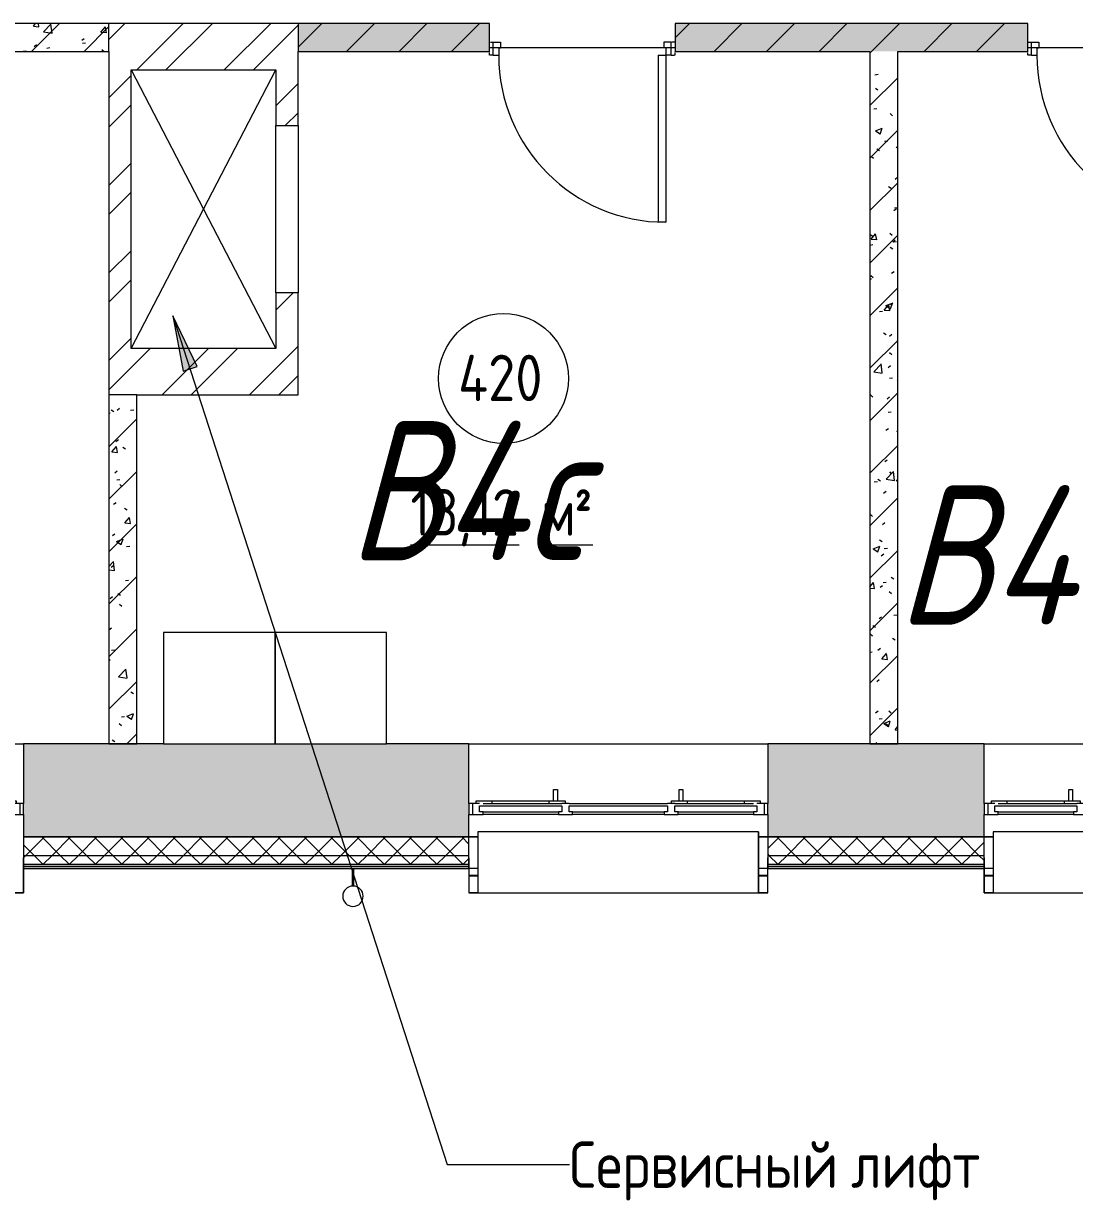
# Model space of a CAD drawing. Header units: millimetres. Extents: x -515342 to 330399, y -224905 to 507333.
# Drawn here: x -315192 to -309530, y 376351 to 382689 of the extents above; entities that cross this region are included whole.
import ezdxf

# ---------------------------------------------------------------- set-up
doc = ezdxf.new("R2010")
doc.units = ezdxf.units.MM
doc.linetypes.add('ASVP_Невидимые', pattern=[5, 3, -2])
doc.layers.get('0').update_dxf_attribs({"lineweight": 0})
for name, color, linetype, lineweight in [('_ Окна', 7, 'Continuous', 0), ('Аннотация', 7, 'Continuous', 0), ('Витраж', 7, 'Continuous', 0), ('Двери', 7, 'Continuous', 0), ('Линии', 7, 'Continuous', 0), ('Марки помещений', 7, 'Continuous', 0), ('Мебель', 7, 'Continuous', 0), ('Обобщенные модели', 7, 'Continuous', 0), ('Окна', 7, 'Continuous', 0), ('Перекрытие', 7, 'Continuous', 0), ('Стены внутренние', 7, 'Continuous', 0), ('Стены наружные', 7, 'Continuous', 0), ('Стены несущие', 7, 'Continuous', 0), ('Стены отделка', 7, 'Continuous', 0), ('Стены перегородки', 7, 'Continuous', 0), ('Стены штриховка', 7, 'Continuous', 0), ('экспертиза категории', 1, 'Continuous', 0)]:
    doc.layers.add(name, color=color, linetype=linetype, lineweight=lineweight)
doc.styles.add('GOST Common_1', font='', dxfattribs={"width": 0.9, "height": 250})
doc.styles.add('GOST Common_2', font='', dxfattribs={"width": 0.9, "height": 250})
doc.styles.add('mytext', font='isocpeur.ttf', dxfattribs={"width": 0.8, "oblique": 14.999978})
doc.styles.get('GOST Common_1').set_extended_font_data('GOST Common')
doc.styles.get('GOST Common_2').set_extended_font_data('GOST Common')
pattern_1 = [(45, (0, 0), (-70.71068, 70.71068), []), (135, (0, 0), (-70.71068, -70.71068), [])]
pattern_2 = [(45, (-374461.89, 375834.49), (-141.42136, 141.42136), [])]
pattern_3 = [(50, (-374461.9, 375834.5), (364.3679, -31.8783), [38.1, -419.1]), (355, (-374461.9, 375834.5), (-70.4859, 382.1133), [30.48, -335.28]), (100.451, (-374431.53, 375831.83), (293.885, 350.2334), [32.38, -356.18]), (46.184, (-374461.9, 375936.1), (542.1585, -84.0858), [57.15, -628.65]), (96.636, (-374416.7, 375929.1), (474.805, 494.8554), [48.57, -534.27]), (351.184, (-374461.9, 375936.1), (474.81, 494.85), [45.72, -502.92]), (21, (-374411.1, 375910.7), (303.2285, -204.5305), [38.1, -419.1]), (326, (-374411.1, 375910.7), (123.6039, 368.376), [30.48, -335.28]), (71.451, (-374385.82, 375893.64), (426.8341, 163.8427), [32.38, -356.18]), (37.5, (-374461.89, 375834.49), (6.17665, 169.11015), [16.764, -314.452, 16.764, -323.596, -336.55]), (37.5, (-374461.89, 375834.49), (6.17665, 169.11015), [-671.576, 16.764, -319.786]), (7.5, (-374461.89, 375834.49), (133.63888, 200.3615), [16.764, -177.292, 16.764, -306.832, -128.27]), (7.5, (-374461.89, 375834.49), (133.63888, 200.3615), [-517.652, 16.764, -111.506]), (327.5, (-374575.17, 375834.49), (271.18182, -11.45836), [16.764, -110.236, 16.764, -379.476, -525.78]), (327.5, (-374575.17, 375834.49), (271.18182, -11.45836), [-523.24, 16.764, -509.016]), (317.5, (-374625.97, 375834.5), (296.2585, 50.85285), [16.764, -148.336, 16.764, -246.38, -373.38]), (317.5, (-374625.97, 375834.5), (296.2585, 50.85285), [-428.244, 16.764, -356.616])]
pattern_4 = [(45, (-374461.9, 375834.5), (-235.7317, 235.7317), []), (45, (-374304.74, 375834.5), (-235.7317, 235.7317), [])]

# ---------------------------------------------------------------- blocks, each defined once
blk = doc.blocks.new('Окно_ПВХ_3Створки_1Фрамуга-верх - АР_Окно_ОП_1820_h_х1570_3ст2фр-в-9695280-О_АР_П_4__10_050_План 4 этажа')
at = {"layer": '_ Окна'}
for p, q in [((-729, 130), (-805, 130)), ((-805, 130), (-805, 70)), ((-785, 70), (-785, 130)), ((-729, 116), (-729, 130)), ((-247, 130), (-323, 130)), ((-323, 130), (-323, 116)), ((-247, 116), (-247, 130)), ((323, 130), (247, 130)), ((247, 130), (247, 116)), ((323, 116), (323, 130)), ((729, 130), (729, 116)), ((805, 130), (729, 130)), ((785, 70), (785, 130)), ((805, 70), (805, 130)), ((-805, 70), (-747, 70)), ((-765, 56), (-765, 70)), ((-747, 84), (-747, 116)), ((-747, 116), (-729, 116)), ((-305, 84), (-747, 84)), ((-323, 116), (-729, 116)), ((-680, 70), (-680, 56)), ((-372, 70), (-372, 56)), ((-323, 116), (-305, 116)), ((-305, 116), (-305, 84)), ((-305, 70), (-265, 70)), ((-287, 70), (-287, 56)), ((-265, 84), (-265, 116)), ((-265, 116), (-247, 116)), ((265, 84), (-265, 84)), ((247, 116), (-247, 116)), ((247, 116), (265, 116)), ((265, 116), (265, 84)), ((265, 70), (305, 70)), ((287, 56), (287, 70)), ((305, 84), (305, 116)), ((305, 116), (323, 116)), ((747, 84), (305, 84)), ((729, 116), (323, 116)), ((372, 70), (372, 56)), ((680, 70), (680, 56)), ((729, 116), (747, 116)), ((747, 116), (747, 84)), ((747, 70), (805, 70)), ((765, 70), (765, 56)), ((-680, 56), (-765, 56)), ((-287, 56), (-372, 56)), ((372, 56), (287, 56)), ((765, 56), (680, 56))]:
    blk.add_line(p, q, dxfattribs=at)
at = {"layer": 'Окна'}
for p, q in [((-729, 130), (-323, 130)), ((-247, 130), (247, 130)), ((323, 130), (729, 130)), ((-305, 70), (-729, 70)), ((265, 70), (-265, 70)), ((729, 70), (305, 70)), ((-372, 56), (-680, 56)), ((-348.5, -4), (-348.5, 56)), ((-328.5, 56), (-328.5, -4)), ((328.5, -4), (328.5, 56)), ((348.5, 56), (348.5, -4)), ((680, 56), (372, 56)), ((-328.5, -4), (-348.5, -4)), ((348.5, -4), (328.5, -4))]:
    blk.add_line(p, q, dxfattribs=at)
blk = doc.blocks.new('Окно_ПВХ_3Створки_1Фрамуга-верх - АР_Окно_ОП_1820_h_х2370_3ст2фр-в-V4-О_АР_П_4__10_050_План 4 этажа')
at = {"layer": '_ Окна'}
for p, q in [((-1129, 130), (-1205, 130)), ((-1205, 130), (-1205, 70)), ((-1185, 70), (-1185, 130)), ((-1129, 116), (-1129, 130)), ((-647, 130), (-723, 130)), ((-723, 130), (-723, 116)), ((-647, 116), (-647, 130)), ((723, 130), (647, 130)), ((647, 130), (647, 116)), ((723, 116), (723, 130)), ((1129, 130), (1129, 116)), ((1205, 130), (1129, 130)), ((1185, 70), (1185, 130)), ((1205, 70), (1205, 130)), ((-1205, 70), (-1147, 70)), ((-1165, 56), (-1165, 70)), ((-1147, 84), (-1147, 116)), ((-1147, 116), (-1129, 116)), ((-705, 84), (-1147, 84)), ((-723, 116), (-1129, 116)), ((-1080, 70), (-1080, 56)), ((-772, 70), (-772, 56)), ((-723, 116), (-705, 116)), ((-705, 116), (-705, 84)), ((-705, 70), (-665, 70)), ((-687, 70), (-687, 56)), ((-665, 84), (-665, 116)), ((-665, 116), (-647, 116)), ((664.5, 84), (-665, 84)), ((647, 116), (-647, 116)), ((647, 116), (665, 116)), ((665, 116), (665, 84)), ((665, 70), (705, 70)), ((687, 56), (687, 70)), ((705, 84), (705, 116)), ((705, 116), (723, 116)), ((1147, 84), (705, 84)), ((1129, 116), (723, 116)), ((772, 70), (772, 56)), ((1080, 70), (1080, 56)), ((1129, 116), (1147, 116)), ((1147, 116), (1147, 84)), ((1147, 70), (1205, 70)), ((1165, 70), (1165, 56)), ((-1080, 56), (-1165, 56)), ((-687, 56), (-772, 56)), ((772, 56), (687, 56)), ((1165, 56), (1080, 56))]:
    blk.add_line(p, q, dxfattribs=at)
at = {"layer": 'Окна'}
for p, q in [((-1129, 130), (-723, 130)), ((-647, 130), (647, 130)), ((723, 130), (1129, 130)), ((-705, 70), (-1129, 70)), ((664.5, 70), (-665, 70)), ((1129, 70), (705, 70)), ((-772, 56), (-1080, 56)), ((-748.5, -4), (-748.5, 56)), ((-728.5, 56), (-728.5, -4)), ((728.5, -4), (728.5, 56)), ((748.5, 56), (748.5, -4)), ((1080, 56), (772, 56)), ((-728.5, -4), (-748.5, -4)), ((748.5, -4), (728.5, -4))]:
    blk.add_line(p, q, dxfattribs=at)
blk = doc.blocks.new('Прямоугольный импост - АР_Откос_Металлический_50х330 Белый Правый-9899489-О_АР_П_4__10_050_План 4 этажа')
at = {"layer": 'Витраж'}
for p, q in [((-49, -39), (-1, -39)), ((-1, -40), (-49, -40))]:
    blk.add_line(p, q, dxfattribs=at)
blk = doc.blocks.new('Прямоугольный импост - АР_Откос_Металлический_50х330 Коричневый Правый-9899914-О_АР_П_4__10_050_План 4 этажа')
at = {"layer": 'Витраж'}
for p, q in [((-49, -39), (-1, -39)), ((-1, -40), (-49, -40))]:
    blk.add_line(p, q, dxfattribs=at)
blk = doc.blocks.new('Прямоугольный импост - АР_Откос_Металлический_50х330 Коричневый Левый-9899768-О_АР_П_4__10_050_План 4 этажа')
at = {"layer": 'Витраж'}
for p, q in [((-1, -39), (-49, -39)), ((-49, -40), (-1, -40))]:
    blk.add_line(p, q, dxfattribs=at)
blk = doc.blocks.new('Прямоугольный импост - АР_Откос_Металлический_50х330 Белый Левый-9898756-О_АР_П_4__10_050_План 4 этажа')
at = {"layer": 'Витраж'}
for p, q in [((34436.9, 2502.5), (32926.9, 2502.5)), ((32926.9, 2172.5), (34436.9, 2172.5))]:
    blk.add_line(p, q, dxfattribs=at)
blk = doc.blocks.new('Прямоугольный импост - АР_Откос_Металлический_50х330 Белый Правый-V9-О_АР_П_4__10_050_План 4 этажа')
at = {"layer": 'Витраж', "lineweight": 18}
for p, q in [((-50, -40), (-50, 290)), ((-50, 290), (-49, 290)), ((-49, 290), (-49, -39)), ((-1, -39), (-1, 150)), ((-1, 150), (0, 150)), ((0, 150), (0, -40)), ((0, -40), (-50, -40)), ((-49, -39), (-1, -39))]:
    blk.add_line(p, q, dxfattribs=at)
blk = doc.blocks.new('Прямоугольный импост - АР_Откос_Металлический_50х330 Белый Левый-V10-О_АР_П_4__10_050_План 4 этажа')
at = {"layer": 'Витраж', "lineweight": 18}
for p, q in [((-50, 290), (-50, -40)), ((-49, 290), (-50, 290)), ((-49, -39), (-49, 290)), ((0, 150), (-1, 150)), ((-1, 150), (-1, -39)), ((0, -40), (0, 150)), ((-50, -40), (0, -40)), ((-1, -39), (-49, -39))]:
    blk.add_line(p, q, dxfattribs=at)
blk = doc.blocks.new('Влж_Водосточная труба_Хомут - Хомут-9753428-О_АР_П_4__10_050_План 4 этажа')
at = {"layer": 'Обобщенные модели'}
for p, q in [((61040, 2304.9), (61040, 2209.7)), ((61040, 2304.9), (61050, 2304.9)), ((61050, 2209.7), (61050, 2304.9))]:
    blk.add_line(p, q, dxfattribs=at)
for start, end in [(0, 180), (180, 360)]:
    blk.add_arc((61045, 2154.9), 55, start, end, dxfattribs=at)
blk.add_open_spline([(61050, 2209.7), (61050, 2209.7), (61049.9, 2209.7), (61049.7, 2209.7), (61049.3, 2209.8), (61048.9, 2209.8), (61048.2, 2209.8), (61047.5, 2209.9), (61046.7, 2209.9), (61045.8, 2209.9), (61045, 2209.9), (61044.2, 2209.9), (61043.5, 2209.9), (61042.7, 2209.9), (61041.8, 2209.8), (61041, 2209.8), (61040.2, 2209.7), (61040, 2209.7), (61040, 2209.7)], degree=3, knots=[0, 0, 0, 0, 0.055556, 0.111111, 0.166667, 0.222222, 0.277778, 0.333333, 0.388889, 0.444444, 0.513889, 0.548611, 0.583333, 0.652778, 0.722222, 0.791667, 0.861111, 1, 1, 1, 1], dxfattribs=at)
blk = doc.blocks.new('СД_Люблино_Фасады_rvt-1-О_АР_П_4__10_050_План 4 этажа')
at = {"layer": 'Стены внутренние'}
h = blk.add_hatch(dxfattribs=at)
h.set_pattern_fill('FP_1', color=256, style=0, pattern_type=2)
h.set_pattern_definition([(45, (0, 0), (-224.5064, 224.5064), []), (45, (224.5, 0), (-224.5064, 224.5064), [396.875, -79.375, 3.353, -76.022])])
h.paths.add_polyline_path([(85325, 2475), (85325, 2975), (84034.6, 2975), (84034.6, 2475), (84733.5, 2475)])
h.paths.add_polyline_path([(82424.6, 2475), (82424.6, 2975), (80024.6, 2975), (80024.6, 2475), (82179, 2475)])
h.paths.add_polyline_path([(77581, 2475), (77614.6, 2475), (77614.6, 2975), (76428.8, 2975), (76428.8, 2475), (76559.2, 2475)])
h.paths.add_polyline_path([(74004.7, 2475), (74018.8, 2475), (74018.8, 2975), (71654.3, 2975), (71654.3, 2475), (73493.8, 2475)])
h.paths.add_polyline_path([(69917.5, 2475), (70044.3, 2475), (70044.3, 2975), (68833.2, 2975), (68833.2, 2475), (69406.6, 2475)])
h.paths.add_polyline_path([(67223.2, 2475), (67223.2, 2975), (66055, 2975), (66055, 2475), (66852.1, 2475)])
h.paths.add_polyline_path([(64445, 2475), (64445, 2975), (63279.5, 2975), (63279.5, 2475), (64297.6, 2475)])
h.paths.add_polyline_path([(61669.5, 2475), (61669.5, 2975), (59270, 2975), (59270, 2475), (61232.2, 2475)])
h.paths.add_polyline_path([(56860, 2475), (56860, 2975), (55705, 2975), (55705, 2475), (56634.1, 2475)])
h.paths.add_polyline_path([(53295, 2475), (53295, 2975), (52107.5, 2975), (52107.5, 2475), (53057.8, 2475)])
h.paths.add_polyline_path([(49481.5, 2475), (49697.5, 2475), (49697.5, 2975), (48505, 2975), (48505, 2475), (48970.6, 2475)])
h.paths.add_polyline_path([(46095, 2475), (46095, 2975), (44880, 2975), (44880, 2475), (45905.2, 2475)])
h.paths.add_polyline_path([(42329, 2475), (42470, 2475), (42470, 2975), (40100.1, 2975), (40100.1, 2475), (41818.1, 2475)])
h.paths.add_polyline_path([(38241.8, 2475), (38490.1, 2475), (38490.1, 2975), (37284.2, 2975), (37284.2, 2475), (37730.9, 2475)])
h.paths.add_polyline_path([(35674.2, 2475), (35674.2, 2975), (34486.9, 2975), (34486.9, 2475), (35177, 2475)])
h.paths.add_polyline_path([(32876.9, 2475), (32876.9, 2975), (31722.6, 2975), (31722.6, 2475), (32621.9, 2475)])
h.paths.add_polyline_path([(30067.4, 2475), (30112.6, 2475), (30112.6, 2975), (27685.9, 2975), (27685.9, 2475), (29556.5, 2475)])
h.paths.add_polyline_path([(25275.9, 2475), (25275.9, 2975), (24073.4, 2975), (24073.4, 2475), (24958.4, 2475)])
h.paths.add_polyline_path([(21382.1, 2475), (21663.4, 2475), (21663.4, 2975), (19290.9, 2975), (19290.9, 2475), (19338.5, 2475)])
h.paths.add_polyline_path([(17680.9, 2475), (17680.9, 2975), (16335, 2975), (16335, 2475), (17294.9, 2475)])
at = {"layer": 'Стены наружные'}
h = blk.add_hatch(dxfattribs=at)
h.set_pattern_fill('FP_2', color=256, style=0, pattern_type=2)
h.set_pattern_definition(pattern_1)
h.paths.add_polyline_path([(59699.5, 2375), (60240, 2375), (60240, 2475), (59270, 2475), (59270, 2375)])
h.paths.add_polyline_path([(56634.1, 2375), (56860, 2375), (56860, 2475), (55705, 2475), (55705, 2375), (56123.2, 2375)])
h.paths.add_polyline_path([(53057.8, 2375), (53295, 2375), (53295, 2475), (52107.5, 2475), (52107.5, 2375), (52546.9, 2375)])
h.paths.add_polyline_path([(49697.5, 2375), (49697.5, 2475), (48505, 2475), (48505, 2375), (49481.5, 2375)])
h.paths.add_polyline_path([(45905.2, 2375), (46095, 2375), (46095, 2475), (44880, 2475), (44880, 2375), (44883.5, 2375)])
h.paths.add_polyline_path([(42470, 2375), (42470, 2475), (41405, 2475), (41405, 2375), (42329, 2375)])
h = blk.add_hatch(dxfattribs=at)
h.set_pattern_fill('FP_2', color=256, style=0, pattern_type=2)
h.set_pattern_definition(pattern_1)
h.paths.add_polyline_path([(77614.6, 2374.9), (77614.6, 2474.9), (76428.8, 2474.9), (76428.8, 2374.9), (77581, 2374.9)])
h.paths.add_polyline_path([(74004.7, 2374.9), (74018.8, 2374.9), (74018.8, 2474.9), (71654.3, 2474.9), (71654.3, 2374.9), (73493.8, 2374.9)])
h.paths.add_polyline_path([(70044.3, 2374.9), (70044.3, 2474.9), (68833.2, 2474.9), (68833.2, 2374.9), (69917.5, 2374.9)])
h.paths.add_polyline_path([(67223.2, 2374.9), (67223.2, 2474.9), (66055, 2474.9), (66055, 2374.9), (66852.1, 2374.9)])
h.paths.add_polyline_path([(64445, 2374.9), (64445, 2474.9), (63279.5, 2474.9), (63279.5, 2374.9), (64297.6, 2374.9)])
h.paths.add_polyline_path([(61232.2, 2374.9), (61669.5, 2374.9), (61669.5, 2474.9), (60240, 2474.9), (60240, 2374.9), (60976.8, 2374.9)])
h = blk.add_hatch(dxfattribs=at)
h.set_pattern_fill('FP_2', color=256, style=0, pattern_type=2)
h.set_pattern_definition(pattern_1)
h.paths.add_polyline_path([(59270, 2325), (60240, 2325), (60240, 2375), (59270, 2375)])
h.paths.add_polyline_path([(56860, 2325), (56860, 2375), (55705, 2375), (55705, 2325), (56634.1, 2325)])
h.paths.add_polyline_path([(53057.8, 2325), (53295, 2325), (53295, 2375), (52107.5, 2375), (52107.5, 2325), (52546.9, 2325)])
h.paths.add_polyline_path([(49481.5, 2325), (49697.5, 2325), (49697.5, 2375), (48505, 2375), (48505, 2325), (48970.6, 2325)])
h.paths.add_polyline_path([(46095, 2325), (46095, 2375), (44880, 2375), (44880, 2325), (45905.2, 2325)])
h.paths.add_polyline_path([(42329, 2325), (42470, 2325), (42470, 2375), (41405, 2375), (41405, 2325), (41818.1, 2325)])
h = blk.add_hatch(dxfattribs=at)
h.set_pattern_fill('FP_2', color=256, style=0, pattern_type=2)
h.set_pattern_definition(pattern_1)
h.paths.add_polyline_path([(77581, 2324.9), (77614.6, 2324.9), (77614.6, 2374.9), (76428.8, 2374.9), (76428.8, 2324.9), (76559.2, 2324.9)])
h.paths.add_polyline_path([(74018.8, 2324.9), (74018.8, 2374.9), (71654.3, 2374.9), (71654.3, 2324.9), (74004.7, 2324.9)])
h.paths.add_polyline_path([(70044.3, 2324.9), (70044.3, 2374.9), (68833.2, 2374.9), (68833.2, 2324.9), (69917.5, 2324.9)])
h.paths.add_polyline_path([(67223.2, 2324.9), (67223.2, 2374.9), (66055, 2374.9), (66055, 2324.9), (66852.1, 2324.9)])
h.paths.add_polyline_path([(64297.6, 2324.9), (64445, 2324.9), (64445, 2374.9), (63279.5, 2374.9), (63279.5, 2324.9)])
h.paths.add_polyline_path([(61669.5, 2324.9), (61669.5, 2374.9), (60240, 2374.9), (60240, 2324.9), (61232.2, 2324.9)])
at = {"layer": 'Стены внутренние'}
for p, q in [((56860, 2975), (59270, 2975)), ((61669.5, 2975), (63279.5, 2975)), ((64445, 2975), (66055, 2975)), ((61718.5, 2475), (61669.5, 2475)), ((63279.5, 2475), (63230.5, 2475)), ((64494, 2475), (64445, 2475)), ((61718.5, 2304.9), (61670.5, 2304.9)), ((63278.5, 2304.9), (63230.5, 2304.9)), ((64494, 2304.9), (64446, 2304.9))]:
    blk.add_line(p, q, dxfattribs=at)
at = {"layer": 'Стены наружные'}
for p, q in [((61669.5, 2474.9), (61718.5, 2474.9)), ((63230.5, 2474.9), (63279.5, 2474.9)), ((64445, 2474.9), (64494, 2474.9))]:
    blk.add_line(p, q, dxfattribs=at)
at = {"layer": 'Стены несущие'}
for p, q in [((60025, 2975), (59270, 2975)), ((59270, 2975), (59270, 2655)), ((61669.5, 2975), (61225, 2975)), ((61669.5, 2655), (61669.5, 2975)), ((64445, 2975), (63279.5, 2975)), ((63279.5, 2975), (63279.5, 2655)), ((64445, 2655), (64445, 2975)), ((59270, 2595), (59270, 2475)), ((61669.5, 2475), (61669.5, 2595)), ((63279.5, 2595), (63279.5, 2475)), ((64445, 2475), (64445, 2595)), ((59270, 2475), (60240, 2475)), ((60240, 2475), (59270, 2475)), ((60240, 2475), (61669.5, 2475)), ((63279.5, 2475), (64445, 2475))]:
    blk.add_line(p, q, dxfattribs=at)
at = {"layer": 'Стены отделка', "lineweight": 9}
for p, q in [((59270, 2475), (59270, 2375)), ((61669.5, 2474.9), (60240, 2474.9)), ((61669.5, 2374.9), (61669.5, 2474.9)), ((64445, 2474.9), (63279.5, 2474.9)), ((63279.5, 2474.9), (63279.5, 2374.9)), ((64445, 2374.9), (64445, 2474.9)), ((59270, 2375), (59270, 2325)), ((61669.5, 2324.9), (61669.5, 2374.9)), ((63279.5, 2374.9), (63279.5, 2324.9)), ((64445, 2324.9), (64445, 2374.9)), ((59270, 2325), (60240, 2325)), ((60325, 2324.9), (59270, 2324.9)), ((59270, 2324.9), (59270, 2314.9)), ((59270, 2314.9), (59270, 2304.9)), ((59270, 2304.9), (60325, 2304.9)), ((60240, 2324.9), (60325, 2324.9)), ((60325, 2304.9), (61040.2, 2304.9)), ((61049.8, 2304.9), (61669.5, 2304.9)), ((61669.5, 2314.9), (61669.5, 2324.9)), ((61669.5, 2304.9), (61669.5, 2314.9)), ((63279.5, 2324.9), (63279.5, 2314.9)), ((63279.5, 2314.9), (63279.5, 2304.9)), ((63279.5, 2304.9), (64445, 2304.9)), ((64445, 2314.9), (64445, 2324.9)), ((64445, 2304.9), (64445, 2314.9))]:
    blk.add_line(p, q, dxfattribs=at)
at = {"layer": 'Стены штриховка'}
for p, q in [((59270, 2375), (60240, 2375)), ((60240, 2374.9), (61669.5, 2374.9)), ((63279.5, 2374.9), (64445, 2374.9)), ((59270, 2314.9), (60325, 2314.9)), ((60325, 2324.9), (61669.5, 2324.9)), ((61669.5, 2324.9), (60325, 2324.9)), ((60325, 2314.9), (61669.5, 2314.9)), ((63279.5, 2324.9), (64445, 2324.9)), ((64445, 2324.9), (63279.5, 2324.9)), ((63279.5, 2314.9), (64445, 2314.9))]:
    blk.add_line(p, q, dxfattribs=at)
at = {"layer": 'Витраж', "lineweight": 9}
for name, p in [('Прямоугольный импост - АР_Откос_Металлический_50х330 Белый Левый-V10-О_АР_П_4__10_050_План 4 этажа', (59270, 2212.4)), ('Прямоугольный импост - АР_Откос_Металлический_50х330 Белый Левый-9898756-О_АР_П_4__10_050_План 4 этажа', (28792.6, -0.1)), ('Прямоугольный импост - АР_Откос_Металлический_50х330 Белый Левый-V10-О_АР_П_4__10_050_План 4 этажа', (63279.5, 2212.4)), ('Прямоугольный импост - АР_Откос_Металлический_50х330 Белый Левый-9898756-О_АР_П_4__10_050_План 4 этажа', (31568.1, -0.1)), ('Прямоугольный импост - АР_Откос_Металлический_50х330 Коричневый Левый-9899768-О_АР_П_4__10_050_План 4 этажа', (63279.5, 2304.9))]:
    blk.add_blockref(name, p, dxfattribs=at)
at = {"layer": 'Витраж', "lineweight": 9, "extrusion": (0, 0, -1)}
for name, p in [('Прямоугольный импост - АР_Откос_Металлический_50х330 Белый Правый-V9-О_АР_П_4__10_050_План 4 этажа', (-61669.5, 2212.4)), ('Прямоугольный импост - АР_Откос_Металлический_50х330 Белый Правый-V9-О_АР_П_4__10_050_План 4 этажа', (-64445, 2212.4)), ('Прямоугольный импост - АР_Откос_Металлический_50х330 Коричневый Правый-9899914-О_АР_П_4__10_050_План 4 этажа', (-61669.5, 2304.9)), ('Прямоугольный импост - АР_Откос_Металлический_50х330 Белый Правый-9899489-О_АР_П_4__10_050_План 4 этажа', (-64445, 2304.9))]:
    blk.add_blockref(name, p, dxfattribs=at)
at = {"layer": 'Обобщенные модели', "lineweight": 9}
blk.add_blockref('Влж_Водосточная труба_Хомут - Хомут-9753428-О_АР_П_4__10_050_План 4 этажа', (0, 0), dxfattribs=at)
at = {"layer": 'Окна', "lineweight": 9, "rotation": 180}
for name, p in [('Окно_ПВХ_3Створки_1Фрамуга-верх - АР_Окно_ОП_1820_h_х2370_3ст2фр-в-V4-О_АР_П_4__10_050_План 4 этажа', (58065, 2725)), ('Окно_ПВХ_3Створки_1Фрамуга-верх - АР_Окно_ОП_1820_h_х1570_3ст2фр-в-9695280-О_АР_П_4__10_050_План 4 этажа', (62474.5, 2725)), ('Окно_ПВХ_3Створки_1Фрамуга-верх - АР_Окно_ОП_1820_h_х1570_3ст2фр-в-9695280-О_АР_П_4__10_050_План 4 этажа', (65250, 2725))]:
    blk.add_blockref(name, p, dxfattribs=at)
blk = doc.blocks.new('Гардероб встроенный - Шкаф для белья-9121781-О_АР_П_4__10_050_План 4 этажа')
at = {"layer": 'Мебель'}
for p, q in [((600, 0), (0, 0)), ((0, 0), (0, -600)), ((600, -600), (600, 0)), ((0, -600), (600, -600))]:
    blk.add_line(p, q, dxfattribs=at)
blk = doc.blocks.new('Дверь_Деревянная_1 полотно - АР_Дверь_Межкомнатная_900х2000h_полотно__Г_Пр-9141869-О_АР_П_4__10_050_План 4 этажа')
at = {"layer": 'Двери', "lineweight": 18}
for p, q in [((-450, 95), (-450, 995)), ((-450, 995), (-410, 995)), ((-410, 95), (-410, 995)), ((-480, 95), (-450, 95)), ((-480, 95), (-480, 25)), ((-450, 55), (-450, 95)), ((-410, 95), (-450, 95)), ((480, 95), (450, 95)), ((450, 55), (450, 95)), ((480, 95), (480, 25)), ((-480, 25), (-440, 25)), ((-450, 55), (-440, 55)), ((-440, 25), (-440, 55)), ((450, 55), (440, 55)), ((440, 25), (440, 55)), ((480, 25), (440, 25))]:
    blk.add_line(p, q, dxfattribs=at)
at = {"layer": 'Двери', "linetype": 'ASVP_Невидимые', "lineweight": 18}
for p, q in [((-500, 95), (-500, 75)), ((-480, 95), (-500, 95)), ((480, 95), (500, 95)), ((500, 95), (500, 75)), ((-500, 25), (-480, 25)), ((500, 25), (480, 25))]:
    blk.add_line(p, q, dxfattribs=at)
at = {"layer": 'Двери', "lineweight": 18}
blk.add_arc((-450, 95), 900, 0, 90, dxfattribs=at)
blk = doc.blocks.new('ASVP_Марка_Помещение_ДваЗначения - Номер Площадь-685795-О_АР_П_4__10_050_План 4 этажа')
at = {"layer": 'Марки помещений'}
blk.add_circle((0, 0), 3.5, dxfattribs=at)

msp = doc.modelspace()

# ---------------------------------------------------------------- hatches: boundary and pattern name
at = {"layer": 'Аннотация'}
msp.add_hatch(color=256, dxfattribs=at).paths.add_polyline_path([(-314386.6602, 381114.8965), (-314331.996, 380817.2864), (-314256.8315, 380841.5754)])
at = {"layer": 'Стены внутренние'}
h = msp.add_hatch(dxfattribs=at)
h.set_pattern_fill('FP_3', color=256, style=0, pattern_type=2)
h.set_pattern_definition(pattern_2)
h.paths.add_polyline_path([(-314731.8897, 382539.4886), (-314731.8897, 382689.4886), (-315781.8897, 382689.4886), (-315781.8897, 382539.4886)])
h.paths.add_polyline_path([(-316881.8897, 382539.4886), (-316881.8897, 382689.4886), (-318016.8897, 382689.4886), (-318016.8897, 382539.4886), (-317316.8763, 382539.4886)])
h = msp.add_hatch(dxfattribs=at)
h.set_pattern_fill('FP_4', color=256, style=0, pattern_type=2)
h.set_pattern_definition(pattern_3)
h.paths.add_polyline_path([(-314731.8897, 382539.4886), (-314731.8897, 382689.4886), (-315781.8897, 382689.4886), (-315781.8897, 382539.4886)])
h.paths.add_polyline_path([(-316881.8897, 382539.4886), (-316881.8897, 382689.4886), (-318016.8897, 382689.4886), (-318016.8897, 382539.4886), (-317316.8763, 382539.4886)])
h = msp.add_hatch(dxfattribs=at)
h.set_pattern_fill('FP_5', color=256, style=0, pattern_type=2)
h.set_pattern_definition(pattern_4)
h.paths.add_polyline_path([(-313831.8897, 382439.4886), (-313831.8897, 382689.4886), (-314731.8897, 382689.4886), (-314731.8897, 382439.4886), (-314251.4857, 382439.4886)])
h = msp.add_hatch(dxfattribs=at)
h.set_pattern_fill('FP_5', color=256, style=0, pattern_type=2)
h.set_pattern_definition(pattern_4)
h.paths.add_polyline_path([(-313831.8897, 380939.4886), (-313711.8897, 380939.4886), (-313711.8897, 381239.4886), (-313831.8897, 381239.4886)])
h.paths.add_polyline_path([(-313711.8897, 382139.4886), (-313711.8897, 382689.4886), (-313831.8897, 382689.4886), (-313831.8897, 382139.4886)])
h = msp.add_hatch(dxfattribs=at)
h.set_pattern_fill('FP_3', color=256, style=0, pattern_type=2)
h.set_pattern_definition(pattern_2)
h.paths.add_polyline_path([(-304131.8897, 382539.4886), (-304131.8897, 382689.4886), (-305031.8897, 382689.4886), (-305031.8897, 382539.4886), (-304281.8897, 382539.4886)])
h.paths.add_polyline_path([(-306131.8897, 382539.4886), (-306131.8897, 382689.4886), (-308781.8897, 382689.4886), (-308781.8897, 382539.4886), (-307098.9075, 382539.4886)])
h.paths.add_polyline_path([(-309781.8897, 382539.4886), (-309781.8897, 382689.4886), (-311681.8897, 382689.4886), (-311681.8897, 382539.4886), (-310164.2982, 382539.4886)])
h.paths.add_polyline_path([(-312681.8897, 382539.4886), (-312681.8897, 382689.4886), (-313711.8897, 382689.4886), (-313711.8897, 382539.4886)])
h = msp.add_hatch(dxfattribs=at)
h.set_pattern_fill('FP_4', color=256, style=0, pattern_type=2)
h.set_pattern_definition(pattern_3)
h.paths.add_polyline_path([(-304131.8897, 382539.4886), (-304131.8897, 382689.4886), (-305031.8897, 382689.4886), (-305031.8897, 382539.4886), (-304281.8897, 382539.4886)])
h.paths.add_polyline_path([(-306131.8897, 382539.4886), (-306131.8897, 382689.4886), (-308781.8897, 382689.4886), (-308781.8897, 382539.4886), (-307098.9075, 382539.4886)])
h.paths.add_polyline_path([(-309781.8897, 382539.4886), (-309781.8897, 382689.4886), (-311681.8897, 382689.4886), (-311681.8897, 382539.4886), (-310164.2982, 382539.4886)])
h.paths.add_polyline_path([(-312681.8897, 382539.4886), (-312681.8897, 382689.4886), (-313711.8897, 382689.4886), (-313711.8897, 382539.4886)])
h = msp.add_hatch(dxfattribs=at)
h.set_pattern_fill('FP_3', color=256, style=0, pattern_type=2)
h.set_pattern_definition(pattern_2)
h.paths.add_polyline_path([(-310481.8897, 378809.4886), (-310481.8897, 382539.4886), (-310631.8897, 382539.4886), (-310631.8897, 378809.4886)])
h = msp.add_hatch(dxfattribs=at)
h.set_pattern_fill('FP_4', color=256, style=0, pattern_type=2)
h.set_pattern_definition(pattern_3)
h.paths.add_polyline_path([(-310481.8897, 378809.4886), (-310481.8897, 382539.4886), (-310631.8897, 382539.4886), (-310631.8897, 378809.4886)])
h = msp.add_hatch(dxfattribs=at)
h.set_pattern_fill('FP_5', color=256, style=0, pattern_type=2)
h.set_pattern_definition(pattern_4)
h.paths.add_polyline_path([(-314731.8897, 380939.4886), (-314611.8897, 380939.4886), (-314611.8897, 382439.4886), (-314731.8897, 382439.4886), (-314731.8897, 381642.978)])
h = msp.add_hatch(dxfattribs=at)
h.set_pattern_fill('FP_5', color=256, style=0, pattern_type=2)
h.set_pattern_definition(pattern_4)
h.paths.add_polyline_path([(-313711.8897, 380689.4886), (-313711.8897, 380939.4886), (-314731.8897, 380939.4886), (-314731.8897, 380689.4886), (-314251.4857, 380689.4886)])
h = msp.add_hatch(dxfattribs=at)
h.set_pattern_fill('FP_3', color=256, style=0, pattern_type=2)
h.set_pattern_definition(pattern_2)
h.paths.add_polyline_path([(-314581.8897, 378809.4886), (-314581.8897, 380689.4886), (-314731.8897, 380689.4886), (-314731.8897, 378809.4886)])
h = msp.add_hatch(dxfattribs=at)
h.set_pattern_fill('FP_4', color=256, style=0, pattern_type=2)
h.set_pattern_definition(pattern_3)
h.paths.add_polyline_path([(-314581.8897, 378809.4886), (-314581.8897, 380689.4886), (-314731.8897, 380689.4886), (-314731.8897, 378809.4886)])

# ---------------------------------------------------------------- linework, layer by layer
at = {"layer": 'Аннотация'}
for p, q in [((-314386.6602, 381114.8965), (-314331.996, 380817.2864)), ((-314256.8315, 380841.5754), (-314386.6602, 381114.8965)), ((-314386.6602, 381114.8965), (-312909.5071, 376543.7065)), ((-314331.996, 380817.2864), (-314256.8315, 380841.5754)), ((-312909.5071, 376543.7065), (-312250.7767, 376543.7065))]:
    msp.add_line(p, q, dxfattribs=at)
at = {"layer": 'Линии'}
for p, q in [((-314611.8897, 380939.4886), (-313831.8897, 382439.4886)), ((-314611.8897, 382439.4886), (-313831.8897, 380939.4886))]:
    msp.add_line(p, q, dxfattribs=at)
at = {"layer": 'Перекрытие'}
for p, q in [((-311681.8897, 382559.4886), (-312681.8897, 382559.4886)), ((-308781.8897, 382559.4886), (-309781.8897, 382559.4886))]:
    msp.add_line(p, q, dxfattribs=at)
at = {"layer": 'Стены внутренние'}
for p, q in [((-313831.8897, 381239.4886), (-313831.8897, 382139.4886)), ((-313711.8897, 382139.4886), (-313711.8897, 381239.4886))]:
    msp.add_line(p, q, dxfattribs=at)
at = {"layer": 'Стены перегородки'}
for p, q in [((-312681.8897, 382689.4886), (-315781.8897, 382689.4886)), ((-312681.8897, 382539.4886), (-312681.8897, 382689.4886)), ((-309781.8897, 382689.4886), (-311681.8897, 382689.4886)), ((-311681.8897, 382689.4886), (-311681.8897, 382539.4886)), ((-309781.8897, 382539.4886), (-309781.8897, 382689.4886)), ((-315781.8897, 382539.4886), (-314731.8897, 382539.4886)), ((-314731.8897, 382539.4886), (-314731.8897, 378809.4886)), ((-313711.8897, 382539.4886), (-312681.8897, 382539.4886)), ((-313711.8897, 382139.4886), (-313711.8897, 382539.4886)), ((-311681.8897, 382539.4886), (-310631.8897, 382539.4886)), ((-310631.8897, 382539.4886), (-310631.8897, 378809.4886)), ((-310481.8897, 378809.4886), (-310481.8897, 382539.4886)), ((-310481.8897, 382539.4886), (-309781.8897, 382539.4886)), ((-314611.8897, 382439.4886), (-313831.8897, 382439.4886)), ((-314611.8897, 380939.4886), (-314611.8897, 382439.4886)), ((-313831.8897, 382439.4886), (-313831.8897, 382139.4886)), ((-313831.8897, 382139.4886), (-313711.8897, 382139.4886)), ((-313711.8897, 381239.4886), (-313831.8897, 381239.4886)), ((-313831.8897, 381239.4886), (-313831.8897, 380939.4886)), ((-313711.8897, 380689.4886), (-313711.8897, 381239.4886)), ((-313831.8897, 380939.4886), (-314611.8897, 380939.4886)), ((-314581.8897, 378809.4886), (-314581.8897, 380689.4886)), ((-314581.8897, 380689.4886), (-313711.8897, 380689.4886)), ((-314731.8897, 378809.4886), (-314581.8897, 378809.4886)), ((-310631.8897, 378809.4886), (-310481.8897, 378809.4886))]:
    msp.add_line(p, q, dxfattribs=at)
at = {"layer": 'Стены штриховка'}
for p, q in [((-314731.8897, 382539.4886), (-314731.8897, 382689.4886)), ((-313711.8897, 382689.4886), (-313711.8897, 382539.4886)), ((-314581.8897, 380689.4886), (-314731.8897, 380689.4886))]:
    msp.add_line(p, q, dxfattribs=at)

# ---------------------------------------------------------------- block references
msp.add_blockref('СД_Люблино_Фасады_rvt-1-О_АР_П_4__10_050_План 4 этажа', (-374461.8897, 375834.4886))
at = {"layer": 'Двери', "rotation": 180}
for p in [(-312181.8897, 382614.4886), (-309281.8897, 382614.4886)]:
    msp.add_blockref('Дверь_Деревянная_1 полотно - АР_Дверь_Межкомнатная_900х2000h_полотно__Г_Пр-9141869-О_АР_П_4__10_050_План 4 этажа', p, dxfattribs=at)
at = {"layer": 'Марки помещений', "xscale": 99.99999999999993, "yscale": 99.99999999999993, "zscale": 99.99999999999993}
msp.add_blockref('ASVP_Марка_Помещение_ДваЗначения - Номер Площадь-685795-О_АР_П_4__10_050_План 4 этажа', (-312605.7742, 380778.1742), dxfattribs=at)
at = {"layer": 'Мебель', "rotation": 180}
for p in [(-313836.8897, 378809.4286), (-313236.8897, 378809.4286)]:
    msp.add_blockref('Гардероб встроенный - Шкаф для белья-9121781-О_АР_П_4__10_050_План 4 этажа', p, dxfattribs=at)

# ---------------------------------------------------------------- texts
at = {"layer": 'Аннотация', "char_height": 250, "attachment_point": 1, "style": 'GOST Common_1'}
for s, insert, width in [('Сервисный', (-312250.7767, 376668.7065), 1746.075375), ('лифт', (-310732.7298, 376668.7065), 880.252875)]:
    msp.add_mtext(s, dxfattribs=dict(at, insert=insert, width=width))
at = {"layer": 'Марки помещений', "char_height": 250, "attachment_point": 1}
for s, insert, width, style in [('420', (-312850.5814, 380905.8993), 606.07575, 'GOST Common_1'), ('\\L13,12 ', (-313107.5176, 380181.3688), 851.392125, 'GOST Common_1'), ('\\L\\fGOST Common|b0|i0|c238|p34|;\\W.9;\\L²', (-312226.4551, 380181.3688), 165.949312, 'GOST Common_2'), ('\\L\\fGOST Common|b0|i0|c204|p34|;\\W.9;\\Lм', (-312405.0489, 380181.3688), 216.455625, 'GOST Common_1')]:
    msp.add_mtext(s, dxfattribs=dict(at, insert=insert, width=width, style=style))
at = {"layer": 'экспертиза категории', "lineweight": 50, "char_height": 750, "attachment_point": 1, "style": 'mytext'}
for insert in [(-313444.8277, 380548.5368), (-310487.6034, 380201.9033)]:
    msp.add_mtext_dynamic_manual_height_columns('В4с', width=2459.427233, gutter_width=17359.7713, heights=[0], dxfattribs=dict(at, insert=insert))

doc.saveas('drawing.dxf')
